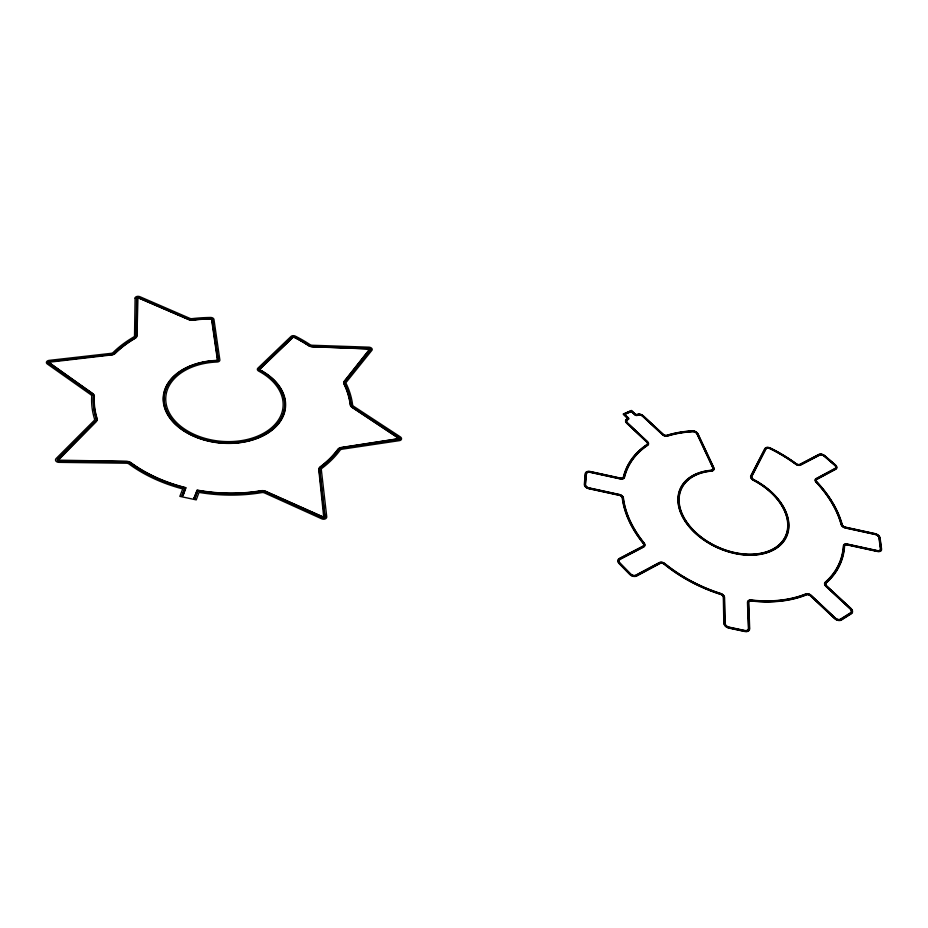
<?xml version="1.0" encoding="UTF-8"?>
<svg xmlns="http://www.w3.org/2000/svg" width="928" height="928" viewBox="0 0 928 928"><rect width="100%" height="100%" fill="white"/><g stroke="black" fill="none" stroke-linecap="round" stroke-linejoin="round"><path stroke-width="1.39" d="M137.947 297.842L136.996 335.762A5.684 3.608 2.6 0 1 135.244 338.291A128.458 86.745 4.9 0 0 115.281 353.371A5.788 3.712 1.8 0 1 111.569 354.948L48.72 362.28L92.475 393.669A5.707 3.77 0.3 0 1 94.03 396.407A128.772 86.954 4.9 0 0 96.779 418.574A5.8 3.898 0 0 1 95.92 421.532L58.139 459.43A1.183 0.812 -2 0 0 59.056 460.682L126.521 461.576A5.904 4.13 0.3 0 1 130.709 462.863A128.772 86.954 4.9 0 0 183.489 487.316L185.6 487.861L183.106 495.285M138.492 297.668L137.193 298.224L136.683 335.75A5.371 3.41 2.6 0 1 135.036 338.14A128.772 86.954 4.9 0 0 115.014 353.255A5.475 3.515 1.8 0 1 111.499 354.74M49.648 361.99L49.196 362.825L92.719 393.518A6.032 3.99 0.3 0 1 94.354 396.418A128.458 86.745 4.9 0 0 97.104 418.528A6.125 4.118 0 0 1 96.199 421.66L58.371 460.16L126.521 461.332A6.252 4.362 0.3 0 1 130.952 462.701A128.458 86.745 4.9 0 0 183.593 487.084L186.006 487.71L182.92 495.749L181.934 495.54L184.776 488.163L183.268 487.768A129.41 87.383 4.9 0 1 130.222 463.188A5.232 3.654 0.3 0 0 126.51 462.04L59.021 461.158A1.879 1.288 -2 0 1 57.432 460.474A1.879 1.288 -2 0 1 57.571 459.163L95.364 421.289A5.127 3.445 0 0 0 96.129 418.656A129.41 87.383 4.9 0 1 93.368 396.384A5.046 3.341 0.3 0 0 92 393.959L48.476 363.242A1.752 1.125 -0.2 0 1 48.117 362.129A1.752 1.125 -0.2 0 1 49.474 361.386L111.372 354.345A4.849 3.109 1.8 0 0 114.48 353.034A129.41 87.383 4.9 0 1 134.606 337.85A4.756 3.028 2.6 0 0 136.068 335.727L136.602 298.201A1.624 0.998 3.3 0 1 137.448 297.354A1.624 0.998 3.3 0 1 139.096 297.459L188.964 319.07A4.594 2.888 4.7 0 0 192.502 319.568A129.41 87.383 4.9 0 1 210.714 318.397A1.601 1.021 5.3 0 1 212.477 319.418L218.324 359.902A1.647 1.079 5.1 0 1 216.908 361.004A60.401 40.728 5 0 0 168.896 415.106A60.401 40.728 5 0 0 262.044 435.499A60.401 40.728 5 0 0 259.562 370.342A1.647 1.079 6.5 0 1 259.132 368.834L292.32 336.992A1.589 1.021 7.8 0 1 294.512 336.852A129.41 87.383 4.9 0 1 309.001 345.204A4.512 2.912 8.4 0 0 312.318 346.214L369.054 348.128A1.566 1.009 10.3 0 1 370.608 349.752L345.054 381.536A4.605 3.062 9.6 0 0 344.81 383.902A129.41 87.383 4.9 0 1 351.086 404.736A4.675 3.155 9.9 0 0 352.768 407.079L399.388 437.61A1.67 1.148 11.6 0 1 398.936 439.57L341.504 448.131A4.849 3.399 9.3 0 0 338.674 449.639A129.41 87.383 4.9 0 1 320.937 467.318A4.93 3.503 8.5 0 0 319.754 469.835L325.09 516.676A1.786 1.322 8.3 0 1 322.492 517.789L265.292 491.921A5.104 3.7 5.6 0 0 261.36 491.422A129.41 87.383 4.9 0 1 199.358 491.225L197.803 490.958L195.031 498.359L194.056 498.139L197.072 490.1L199.555 490.518A128.458 86.745 4.9 0 0 261.081 490.726A6.102 4.42 5.6 0 1 265.768 491.318L323.733 517.198L318.791 469.823A5.893 4.188 8.5 0 1 320.218 466.819A128.458 86.745 4.9 0 0 337.838 449.28A5.788 4.06 9.3 0 1 341.214 447.482L399.098 438.596L352.199 407.508A5.58 3.77 9.9 0 1 350.192 404.701A128.458 86.745 4.9 0 0 343.963 384.018A5.498 3.654 9.6 0 1 344.253 381.188L369.796 348.974L312.388 346.782A5.394 3.48 8.4 0 1 308.432 345.587A128.458 86.745 4.9 0 0 294.037 337.282L293.051 337.351L259.886 369.216L260.084 369.889A61.341 41.354 5 0 1 262.612 436.056A61.341 41.354 5 0 1 168.014 415.35A61.341 41.354 5 0 1 216.781 360.4L217.419 359.948L211.596 319.418L210.865 318.965A128.458 86.745 4.9 0 0 192.722 320.137A5.487 3.457 4.7 0 1 188.5 319.534L137.831 297.668M194.23 497.675L197.316 490.378L199.485 490.75A128.772 86.954 4.9 0 0 261.174 490.958A5.765 4.176 5.6 0 1 265.617 491.527L323.907 517.418L324.44 516.676L319.116 469.823A5.58 3.967 8.5 0 1 320.45 466.981A128.772 86.954 4.9 0 0 338.117 449.396A5.475 3.84 9.3 0 1 341.307 447.702L399.4 438.666L352.385 407.369A5.278 3.561 9.9 0 1 350.494 404.712A128.772 86.954 4.9 0 0 344.242 383.983A5.197 3.457 9.6 0 1 344.52 381.304L370.04 348.893L312.365 346.596A5.092 3.294 8.4 0 1 308.618 345.46A128.772 86.954 4.9 0 0 294.199 337.142L292.807 337.235L259.631 369.089L259.91 370.04A61.028 41.145 5 0 1 262.427 435.87A61.028 41.145 5 0 1 168.304 415.268A61.028 41.145 5 0 1 216.827 360.609L217.72 359.96L211.897 319.418L210.853 318.78A128.772 86.954 4.9 0 0 192.653 319.94A5.185 3.271 4.7 0 1 188.662 319.383L138.516 297.865M183.013 495.517L182.352 495.378L185.182 488.012L183.384 487.536A129.085 87.174 4.9 0 1 130.465 463.026A5.568 3.886 0.3 0 0 126.51 461.808L59.044 460.926A1.531 1.056 -2 0 1 57.861 459.29L95.642 421.416A5.464 3.666 0 0 0 96.454 418.609A129.085 87.174 4.9 0 1 93.693 396.395A5.382 3.55 0.3 0 0 92.243 393.808L48.72 363.103A1.427 0.916 -0.2 0 1 49.532 361.584L111.441 354.542A5.162 3.306 1.8 0 0 114.747 353.15A129.085 87.174 4.9 0 1 134.815 338.001A5.069 3.213 2.6 0 0 136.381 335.739L136.892 298.213A1.322 0.812 3.3 0 1 138.933 297.61L188.813 319.22A4.895 3.086 4.7 0 0 192.572 319.754A129.085 87.174 4.9 0 1 210.737 318.582A1.311 0.824 5.3 0 1 212.187 319.418L218.022 359.902A1.346 0.882 5.1 0 1 216.862 360.806A60.714 40.936 5 0 0 168.606 415.187A60.714 40.936 5 0 0 262.241 435.684A60.714 40.936 5 0 0 259.736 370.191A1.334 0.882 6.5 0 1 259.376 368.961L292.564 337.108A1.299 0.835 7.8 0 1 294.35 336.992A129.085 87.174 4.9 0 1 308.815 345.332A4.802 3.097 8.4 0 0 312.342 346.399L369.077 348.313A1.276 0.824 10.3 0 1 370.353 349.647L344.787 381.42A4.907 3.26 9.6 0 0 344.532 383.948A129.085 87.174 4.9 0 1 350.784 404.724A4.976 3.364 9.9 0 0 352.582 407.218L399.202 437.749A1.357 0.94 11.6 0 1 398.831 439.35L341.4 447.922A5.162 3.619 9.3 0 0 338.395 449.523A129.085 87.174 4.9 0 1 320.694 467.144A5.255 3.735 8.5 0 0 319.429 469.823L324.765 516.676A1.462 1.079 8.3 0 1 322.642 517.58L265.454 491.724A5.44 3.932 5.6 0 0 261.267 491.19A129.085 87.174 4.9 0 1 199.416 490.982L197.56 490.668L194.799 498.046L194.138 497.907M135.105 298.143L134.525 335.681A3.213 2.042 2.6 0 1 133.539 337.108A130.987 88.45 4.9 0 0 113.158 352.466A3.271 2.1 1.8 0 1 111.058 353.348L49.207 360.366A3.376 2.158 -0.2 0 0 46.586 361.792A3.376 2.158 -0.2 0 0 47.27 363.95L90.816 394.69A3.41 2.25 0.3 0 1 91.733 396.337A130.987 88.45 4.9 0 0 94.505 418.888A3.468 2.332 0 0 1 93.983 420.662L56.156 458.513A3.608 2.482 -2 0 0 55.877 461.03A3.608 2.482 -2 0 0 58.94 462.353L126.486 463.223A3.538 2.471 0.3 0 1 128.992 464A130.987 88.45 4.9 0 0 182.723 488.905L179.846 496.364L196.237 499.879L199.021 492.397A130.987 88.45 4.9 0 0 261.835 492.594A3.445 2.494 5.6 0 1 264.492 492.93L321.738 518.822A3.445 2.529 8.3 0 0 325.218 518.914A3.445 2.529 8.3 0 0 326.726 516.676L321.332 469.846A3.329 2.366 8.5 0 1 322.132 468.153A130.987 88.45 4.9 0 0 340.077 450.242A3.271 2.297 9.3 0 1 341.991 449.222L399.446 440.638A3.202 2.216 11.6 0 0 401.499 439.095A3.202 2.216 11.6 0 0 400.316 436.856L353.73 406.371A3.155 2.134 9.9 0 1 352.582 404.782A130.987 88.45 4.9 0 0 346.214 383.705A3.109 2.065 9.6 0 1 346.376 382.104L371.908 350.308A3.016 1.949 10.3 0 0 371.664 348.29A3.016 1.949 10.3 0 0 368.892 347.176L312.202 345.251A3.051 1.972 8.4 0 1 309.964 344.566A130.987 88.45 4.9 0 0 295.313 336.122A3.051 1.96 7.8 0 0 291.079 336.388L257.856 368.207A3.155 2.076 6.5 0 0 258.68 371.107A58.824 39.66 5 0 1 261.093 434.559A58.824 39.66 5 0 1 170.369 414.7A58.824 39.66 5 0 1 217.106 362.013A3.178 2.076 5.1 0 0 219.843 359.89L213.95 319.406A3.086 1.949 5.3 0 0 210.54 317.457A130.987 88.45 4.9 0 0 192.131 318.64A3.097 1.949 4.7 0 1 189.741 318.304L139.896 296.705A3.12 1.926 3.3 0 0 136.741 296.519A3.12 1.926 3.3 0 0 135.105 298.143M627.943 418.528L627.108 419.201A4.222 2.726 19.5 0 0 626.899 423.145L646.932 441.96A3.109 2.03 20.3 0 1 647.083 444.767A116.882 77.384 24.3 0 0 623.651 477.062A3.19 2.158 20.2 0 1 620.472 478.314L590.046 471.679A4.42 3.016 19.2 0 0 585.522 473.802L584.64 484.404A4.466 3.062 19.4 0 0 588.712 488.453L619.533 495.158A3.248 2.227 20.6 0 1 622.526 497.814A116.882 77.384 24.3 0 0 643.429 543.286A3.364 2.355 22.4 0 1 643.034 546.418L619.626 558.633A4.71 3.352 22.3 0 0 619.359 563.505L630.042 574.386A4.744 3.387 23 0 0 636.504 575.778L659.901 563.226A3.41 2.401 23.7 0 1 664.204 563.946A116.882 77.384 24.3 0 0 720.72 594.187A3.48 2.436 26.4 0 1 723.631 597.354L724.153 623.152A4.895 3.468 27.6 0 0 728.874 627.838L744.871 631.272A4.907 3.457 28.1 0 0 749.372 628.558L748.409 602.69A3.492 2.413 27.4 0 1 751.17 600.741A116.882 77.384 24.3 0 0 806.339 594.604A3.468 2.332 28.5 0 1 810.62 595.741L834.782 618.442A4.86 3.248 29.7 0 0 841.162 619.823L851.208 613.466A4.837 3.202 29.7 0 0 850.663 608.455L826.558 586.09A3.434 2.262 28.5 0 1 825.978 582.761A116.882 77.384 24.3 0 0 844.283 546.047A3.329 2.123 27.7 0 1 847.125 544.678L877.459 551.278A4.594 2.9 28.3 0 0 881.287 548.97L879.802 537.938A4.547 2.854 28 0 0 875.174 533.855L845.211 527.324A3.26 2.065 27.1 0 1 841.974 524.691A116.882 77.384 24.3 0 0 816.663 481.945A3.155 1.96 25.4 0 1 816.663 479.196L835.641 469.023A4.292 2.633 25.3 0 0 835.2 464.951L824.69 455.857A4.269 2.61 24.9 0 0 819.03 454.616L800.006 464.534A3.109 1.937 24.5 0 1 796.154 463.861A116.882 77.384 24.3 0 0 770.31 448.212A4.257 2.656 23.6 0 0 765.113 448.711L751.088 475.913A4.362 2.796 24 0 0 753.501 480.136A57.432 37.967 24.3 0 1 777.362 546.534A57.432 37.967 24.3 0 1 690.78 527.591A57.432 37.967 24.3 0 1 711.358 470.914A4.338 2.819 22.6 0 0 713.562 467.689L697.74 433.898A4.234 2.691 21.5 0 0 692.427 431.079A116.882 77.384 24.3 0 0 666.988 435.487A3.074 1.984 20.7 0 1 663.102 434.455L643.081 415.883A4.199 2.703 19.7 0 0 637.35 414.619L635.692 414.712L631.353 410.733L623.57 414.178L627.943 418.528M627.664 418.482L626.922 419.015A4.512 2.923 19.5 0 0 626.69 423.238L646.723 442.064A2.807 1.833 20.3 0 1 646.862 444.593A117.195 77.592 24.3 0 0 623.361 476.969A2.888 1.949 20.2 0 1 620.484 478.106L590.069 471.47A4.733 3.213 19.2 0 0 585.22 473.732L584.338 484.346A4.768 3.271 19.4 0 0 588.688 488.673L619.51 495.378A2.935 2.007 20.6 0 1 622.224 497.779A117.195 77.592 24.3 0 0 643.185 543.367A3.039 2.134 22.4 0 1 642.826 546.209L619.405 558.412A5.034 3.584 22.3 0 0 619.127 563.621L629.81 574.502A5.069 3.619 23 0 0 636.724 575.998L660.121 563.447A3.086 2.169 23.7 0 1 664.007 564.085A117.195 77.592 24.3 0 0 720.685 594.419A3.144 2.204 26.4 0 1 723.318 597.296L723.828 623.082A5.243 3.712 27.6 0 0 728.874 628.094L744.882 631.527A5.255 3.7 28.1 0 0 749.685 628.616L748.722 602.759A3.155 2.181 27.4 0 1 751.216 600.996A117.195 77.592 24.3 0 0 806.548 594.836A3.132 2.1 28.5 0 1 810.411 595.869L834.574 618.57A5.197 3.468 29.7 0 0 841.394 620.043L851.44 613.686A5.162 3.422 29.7 0 0 850.872 608.327L826.755 585.962A3.109 2.053 28.5 0 1 826.233 582.946A117.195 77.592 24.3 0 0 844.584 546.14A3.004 1.926 27.7 0 1 847.148 544.898L877.494 551.499A4.907 3.097 28.3 0 0 881.577 549.028L880.092 538.008A4.86 3.051 28 0 0 875.139 533.646L845.188 527.104A2.958 1.868 27.1 0 1 842.264 524.726A117.195 77.592 24.3 0 0 816.884 481.876A2.854 1.775 25.4 0 1 816.872 479.382L835.85 469.208A4.594 2.819 25.3 0 0 835.374 464.858L824.864 455.764A4.559 2.796 24.9 0 0 818.821 454.43L799.797 464.348A2.807 1.752 24.5 0 1 796.317 463.745A117.195 77.592 24.3 0 0 770.402 448.05A4.547 2.842 23.6 0 0 764.846 448.595L750.81 475.786A4.663 2.981 24 0 0 753.397 480.298A57.118 37.77 24.3 0 1 777.13 546.348A57.118 37.77 24.3 0 1 691.012 527.498A57.118 37.77 24.3 0 1 711.474 471.122A4.64 3.004 22.6 0 0 713.829 467.677L698.007 433.886A4.524 2.877 21.5 0 0 692.323 430.87A117.195 77.592 24.3 0 0 666.826 435.29A2.784 1.786 20.7 0 1 663.3 434.362L643.278 415.79A4.489 2.888 19.7 0 0 637.165 414.445L635.738 414.514L631.376 410.466L623.175 414.085L627.664 418.482M585.812 473.86L584.93 484.474A4.153 2.854 19.4 0 0 588.723 488.244L619.544 494.949A3.561 2.436 20.6 0 1 622.827 497.849A116.58 77.175 24.3 0 0 643.684 543.193A3.677 2.575 22.4 0 1 643.243 546.627L619.834 558.842A4.385 3.12 22.3 0 0 619.591 563.389L630.274 574.258A4.408 3.155 23 0 0 636.283 575.557L659.692 563.018A3.735 2.633 23.7 0 1 664.402 563.795A116.58 77.175 24.3 0 0 720.754 593.955A3.805 2.668 26.4 0 1 723.944 597.423L724.466 623.222A4.559 3.225 27.6 0 0 728.863 627.583L744.859 631.005A4.57 3.213 28.1 0 0 749.047 628.488L748.096 602.62A3.816 2.645 27.4 0 1 751.123 600.497A116.58 77.175 24.3 0 0 806.142 594.372A3.793 2.552 28.5 0 1 810.817 595.625L834.98 618.315A4.524 3.028 29.7 0 0 840.919 619.591L850.976 613.246A4.501 2.981 29.7 0 0 850.466 608.571L826.361 586.206A3.758 2.482 28.5 0 1 825.734 582.564A116.58 77.175 24.3 0 0 843.993 545.954A3.642 2.332 27.7 0 1 847.102 544.458L877.436 551.046A4.269 2.691 28.3 0 0 880.997 548.9L879.512 537.88A4.234 2.656 28 0 0 875.197 534.076L845.246 527.545A3.573 2.262 27.1 0 1 841.696 524.656A116.58 77.175 24.3 0 0 816.454 482.026A3.457 2.158 25.4 0 1 816.454 479.01L835.42 468.837A4.002 2.448 25.3 0 0 835.014 465.056L824.505 455.95A3.967 2.436 24.9 0 0 819.238 454.79L800.214 464.719A3.399 2.111 24.5 0 1 795.992 463.977A116.58 77.175 24.3 0 0 770.217 448.363A3.967 2.482 23.6 0 0 765.38 448.839L751.355 476.041A4.06 2.598 24 0 0 753.606 479.973A57.733 38.176 24.3 0 1 777.594 546.731A57.733 38.176 24.3 0 1 690.548 527.684A57.733 38.176 24.3 0 1 711.242 470.693A4.037 2.622 22.6 0 0 713.296 467.7L697.473 433.91A3.932 2.506 21.5 0 0 692.532 431.276A116.58 77.175 24.3 0 0 667.162 435.684A3.364 2.169 20.7 0 1 662.894 434.548L642.872 415.976A3.909 2.506 19.7 0 0 637.548 414.804L637.037 415.025A1.299 0.835 19.5 0 1 635.251 414.642L631.342 411L623.976 414.259L627.885 417.925A1.311 0.847 19.3 0 1 627.815 419.143L627.305 419.375A3.932 2.54 19.5 0 0 627.108 423.052L647.141 441.867A3.399 2.216 20.3 0 1 647.303 444.941A116.58 77.175 24.3 0 0 623.941 477.154A3.503 2.355 20.2 0 1 620.461 478.535L590.034 471.9A4.118 2.807 19.2 0 0 585.812 473.86M586.113 473.93L585.232 484.532A3.851 2.633 19.4 0 0 588.746 488.024L619.556 494.728A3.863 2.645 20.6 0 1 623.117 497.884A116.267 76.966 24.3 0 0 643.928 543.1A4.002 2.796 22.4 0 1 643.464 546.836L620.043 559.062A4.06 2.888 22.3 0 0 619.823 563.261L630.506 574.142A4.083 2.923 23 0 0 636.074 575.337L659.472 562.797A4.06 2.854 23.7 0 1 664.587 563.644A116.267 76.966 24.3 0 0 720.789 593.723A4.141 2.9 26.4 0 1 724.258 597.493L724.791 623.28A4.222 2.993 27.6 0 0 728.863 627.328L744.848 630.75A4.234 2.981 28.1 0 0 748.734 628.418L747.782 602.55A4.153 2.877 27.4 0 1 751.065 600.242A116.267 76.966 24.3 0 0 805.945 594.152A4.13 2.772 28.5 0 1 811.026 595.498L835.188 618.187A4.188 2.796 29.7 0 0 840.687 619.37L850.732 613.025A4.164 2.761 29.7 0 0 850.268 608.698L826.164 586.322A4.083 2.691 28.5 0 1 825.479 582.366A116.267 76.966 24.3 0 0 843.691 545.861A3.956 2.529 27.7 0 1 847.078 544.226L877.401 550.826A3.956 2.494 28.3 0 0 880.695 548.842L879.222 537.811A3.921 2.459 28 0 0 875.232 534.296L845.269 527.765A3.886 2.459 27.1 0 1 841.406 524.622A116.267 76.966 24.3 0 0 816.246 482.096A3.747 2.343 25.4 0 1 816.234 478.825L835.212 468.652A3.7 2.274 25.3 0 0 834.829 465.148L824.319 456.054A3.677 2.25 24.9 0 0 819.447 454.975L800.423 464.905A3.7 2.297 24.5 0 1 795.841 464.104A116.267 76.966 24.3 0 0 770.124 448.526A3.666 2.297 23.6 0 0 765.646 448.966L751.634 476.168A3.758 2.413 24 0 0 753.71 479.811A58.046 38.384 24.3 0 1 777.838 546.928A58.046 38.384 24.3 0 1 690.316 527.777A58.046 38.384 24.3 0 1 711.126 470.484A3.747 2.424 22.6 0 0 713.029 467.712L697.218 433.91A3.642 2.32 21.5 0 0 692.636 431.474A116.267 76.966 24.3 0 0 667.325 435.87A3.654 2.355 20.7 0 1 662.696 434.64L642.675 416.069A3.619 2.32 19.7 0 0 637.733 414.978L637.223 415.21A1.589 1.021 19.5 0 1 635.054 414.735L631.33 411.266L624.37 414.352L628.094 417.832A1.601 1.032 19.3 0 1 628.012 419.328L627.49 419.56A3.642 2.355 19.5 0 0 627.316 422.959L647.338 441.774A3.689 2.413 20.3 0 1 647.524 445.104A116.267 76.966 24.3 0 0 624.231 477.247A3.805 2.564 20.2 0 1 620.449 478.744L590.022 472.108A3.816 2.598 19.2 0 0 586.113 473.93M586.403 473.988L585.533 484.602A3.538 2.424 19.4 0 0 588.758 487.815L619.568 494.52A4.176 2.854 20.6 0 1 623.419 497.93A115.954 76.757 24.3 0 0 644.171 543.019A4.315 3.028 22.4 0 1 643.672 547.056L620.264 559.282A3.735 2.668 22.3 0 0 620.055 563.145L630.738 574.014A3.758 2.691 23 0 0 635.854 575.116L659.263 562.588A4.385 3.086 23.7 0 1 664.784 563.505A115.954 76.757 24.3 0 0 720.824 593.491A4.466 3.132 26.4 0 1 724.571 597.562L725.116 623.349A3.886 2.749 27.6 0 0 728.851 627.073L744.848 630.495A3.898 2.738 28.1 0 0 748.409 628.349L747.469 602.481A4.489 3.109 27.4 0 1 751.019 599.987A115.954 76.757 24.3 0 0 805.736 593.92A4.454 2.993 28.5 0 1 811.223 595.37L835.386 618.06A3.851 2.575 29.7 0 0 840.443 619.15L850.5 612.805A3.828 2.54 29.7 0 0 850.071 608.826L825.955 586.45A4.408 2.912 28.5 0 1 825.224 582.169A115.954 76.757 24.3 0 0 843.401 545.768A4.269 2.738 27.7 0 1 847.055 544.005L877.378 550.606A3.642 2.297 28.3 0 0 880.405 548.773L878.932 537.753A3.608 2.262 28 0 0 875.255 534.516L845.292 527.974A4.199 2.656 27.1 0 1 841.128 524.587A115.954 76.757 24.3 0 0 816.037 482.177A4.048 2.529 25.4 0 1 816.025 478.628L835.003 468.466A3.41 2.088 25.3 0 0 834.655 465.241L824.145 456.147A3.376 2.076 24.9 0 0 819.656 455.161L800.632 465.079A3.99 2.482 24.5 0 1 795.679 464.22A115.954 76.757 24.3 0 0 770.031 448.688A3.376 2.111 23.6 0 0 765.913 449.082L751.9 476.296A3.457 2.216 24 0 0 753.814 479.648A58.36 38.593 24.3 0 1 778.07 547.126A58.36 38.593 24.3 0 1 690.084 527.87A58.36 38.593 24.3 0 1 711.01 470.276A3.445 2.239 22.6 0 0 712.762 467.724L696.951 433.921A3.352 2.134 21.5 0 0 692.729 431.682A115.954 76.757 24.3 0 0 667.499 436.067A3.944 2.54 20.7 0 1 662.488 434.733L642.466 416.162A3.329 2.134 19.7 0 0 637.93 415.152L637.42 415.384A1.879 1.206 19.5 0 1 634.845 414.816L631.318 411.533L624.764 414.445L628.291 417.739A1.891 1.218 19.3 0 1 628.198 419.502L627.688 419.734A3.352 2.169 19.5 0 0 627.514 422.866L647.547 441.682A3.99 2.61 20.3 0 1 647.744 445.278A115.954 76.757 24.3 0 0 624.521 477.34A4.106 2.772 20.2 0 1 620.438 478.952L589.999 472.317A3.503 2.39 19.2 0 0 586.403 473.988"/></g></svg>
